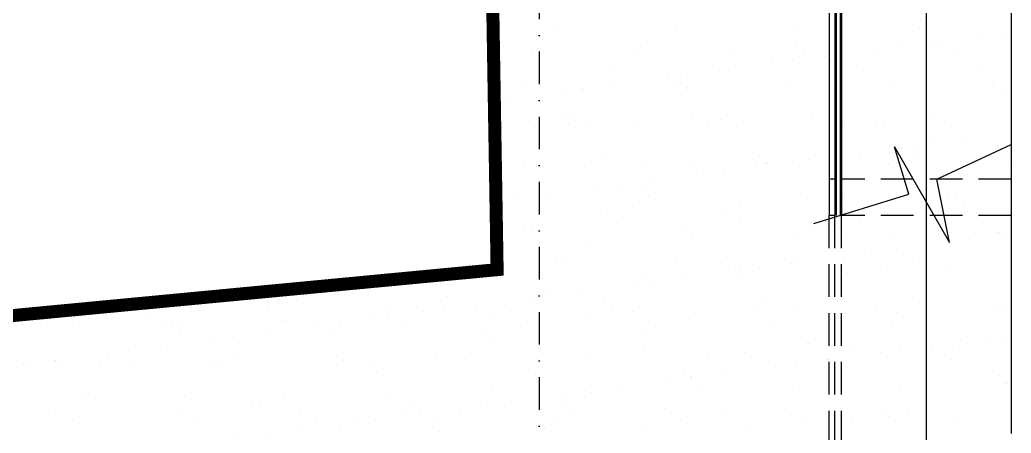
# Model space of a CAD drawing. Header units: millimetres. Extents: x 340 to 1003762, y 22 to 362022.
# Drawn here: x 584230 to 591846, y 299433 to 302608 of the extents above; entities that cross this region are included whole.
import ezdxf

# ---------------------------------------------------------------- set-up
doc = ezdxf.new("R2010")
doc.units = ezdxf.units.MM
doc.linetypes.add('LSBB_P_002 - PLANTA 1° NIVEL SALA DE VENTAS$0$000_ALTILLO PROPUESTA$0$HIDDEN', pattern=[0.375, 0.25, -0.125])
doc.linetypes.add('LSBB_P_002 - PLANTA 1° NIVEL SALA DE VENTAS$0$DASHDOT2', pattern=[0.5, 0.25, -0.125, 0, -0.125])
for name, color, linetype in [('A-DEMOLICION SV', 40, 'Continuous'), ('LSBB_P_002 - PLANTA 1° NIVEL SALA DE VENTAS$0$01', 8, 'Continuous'), ('LSBB_P_002 - PLANTA 1° NIVEL SALA DE VENTAS$0$COTAS-EXT', 4, 'Continuous'), ('LSBB_P_002 - PLANTA 1° NIVEL SALA DE VENTAS$0$EJES', 8, 'LSBB_P_002 - PLANTA 1° NIVEL SALA DE VENTAS$0$DASHDOT2'), ('LSBB_P_002 - PLANTA 1° NIVEL SALA DE VENTAS$0$HATCH', 8, 'Continuous'), ('LSBB_P_002 - PLANTA 1° NIVEL SALA DE VENTAS$0$MUROS', 5, 'Continuous'), ('LSBB_P_002 - PLANTA 1° NIVEL SALA DE VENTAS$0$PAVIMENTOS', 8, 'Continuous')]:
    doc.layers.add(name, color=color, linetype=linetype)
doc.layers.add('LSBB_P_002 - PLANTA 1° NIVEL SALA DE VENTAS$0$0.1', color=8, linetype='Continuous', lineweight=5)
doc.styles.add('LSBB_P_002 - PLANTA 1° NIVEL SALA DE VENTAS$0$1212_EXTERIORES OP8$0$STANDARD', font='txt')
doc.linetypes.add('LSBB_P_002 - PLANTA 1° NIVEL SALA DE VENTAS$0$1212_EXTERIORES OP8$0${ -E- }', pattern='A,4,-0.75,["E",LSBB_P_002 - PLANTA 1° NIVEL SALA DE VENTAS$0$1212_EXTERIORES OP8$0$STANDARD,S=0.15,R=0,X=-0.05,Y=-0.07],-0.75', length=5.5)

# ---------------------------------------------------------------- blocks, each defined once
blk = doc.blocks.new('*X45')
at = {"color": 0}
for p, q in [((537.0177, 116.7096), (537.0177, 116.7096)), ((534.2015, 116.6479), (534.2015, 116.6479)), ((535.1358, 116.6496), (535.1358, 116.6496)), ((536.07, 116.6513), (536.07, 116.6513)), ((537.0043, 116.653), (537.0043, 116.653)), ((537.6475, 116.6106), (537.6475, 116.6106)), ((537.0839, 116.5364), (537.0839, 116.5364)), ((537.4914, 116.59), (537.4914, 116.59)), ((534.0328, 116.4665), (534.0328, 116.4665)), ((534.8181, 116.4765), (534.8181, 116.4765)), ((534.8602, 116.5073), (534.8602, 116.5073)), ((535.5855, 116.4728), (535.5855, 116.4728)), ((536.0606, 116.497), (536.0606, 116.497)), ((536.1159, 116.4463), (536.1159, 116.4463)), ((536.3958, 116.502), (536.3958, 116.502)), ((536.6838, 116.4837), (536.6838, 116.4837)), ((536.84, 116.5043), (536.84, 116.5043)), ((537.181, 116.512), (537.181, 116.512)), ((537.2787, 116.4705), (537.2787, 116.4705)), ((535.8763, 116.3774), (535.8763, 116.3774)), ((536.0324, 116.398), (536.0324, 116.398)), ((536.2763, 116.4301), (536.2763, 116.4301)), ((537.4597, 116.3629), (537.4597, 116.3629)), ((534.657, 116.3578), (534.657, 116.3578)), ((535.2249, 116.2917), (535.2249, 116.2917)), ((535.4688, 116.3238), (535.4688, 116.3238)), ((535.5912, 116.3595), (535.5912, 116.3595)), ((536.5254, 116.3612), (536.5254, 116.3612)), ((533.9583, 116.244), (533.9583, 116.244)), ((534.6613, 116.2175), (534.6613, 116.2175)), ((535.0688, 116.2711), (535.0688, 116.2711)), ((535.1588, 116.2337), (535.1588, 116.2337)), ((537.5867, 116.2307), (537.5867, 116.2307)), ((534.2612, 116.1648), (534.2612, 116.1648)), ((534.4135, 116.166), (534.4135, 116.166)), ((534.4174, 116.1853), (534.4174, 116.1853)), ((535.2141, 116.183), (535.2141, 116.183)), ((535.2237, 116.1952), (535.2237, 116.1952)), ((536.009, 116.2052), (536.009, 116.2052)), ((536.3769, 116.2072), (536.3769, 116.2072)), ((536.7764, 116.2016), (536.7764, 116.2016)), ((537.5773, 116.1969), (537.5773, 116.1969)), ((537.6326, 116.1462), (537.6326, 116.1462)), ((533.8537, 116.1111), (533.8537, 116.1111)), ((537.12, 115.9824), (537.12, 115.9824)), ((534.2569, 115.9704), (534.2569, 115.9704)), ((534.3122, 115.9197), (534.3122, 115.9197)), ((534.3173, 115.9773), (534.3173, 115.9773)), ((535.2515, 115.979), (535.2515, 115.979)), ((535.4751, 115.9439), (535.4751, 115.9439)), ((536.1858, 115.9807), (536.1858, 115.9807)), ((536.4147, 115.924), (536.4147, 115.924)), ((536.6755, 115.9336), (536.6755, 115.9336)), ((537.1999, 115.934), (537.1999, 115.934)), ((534.0517, 115.8884), (534.0517, 115.8884)), ((534.4438, 115.8967), (534.4438, 115.8967)), ((534.837, 115.8984), (534.837, 115.8984)), ((535.3781, 115.8984), (535.3781, 115.8984)), ((535.6044, 115.8948), (535.6044, 115.8948)), ((536.3123, 115.9001), (536.3123, 115.9001)), ((536.7308, 115.8829), (536.7308, 115.8829)), ((537.2465, 115.9018), (537.2465, 115.9018)), ((537.1166, 115.764), (537.1166, 115.764)), ((537.3605, 115.7961), (537.3605, 115.7961)), ((534.5732, 115.6806), (534.5732, 115.6806)), ((536.5529, 115.6898), (536.5529, 115.6898)), ((536.9604, 115.7434), (536.9604, 115.7434)), ((533.965, 115.6049), (533.965, 115.6049)), ((534.8992, 115.6066), (534.8992, 115.6066)), ((535.2426, 115.6172), (535.2426, 115.6172)), ((535.7737, 115.6703), (535.7737, 115.6703)), ((535.829, 115.6196), (535.829, 115.6196)), ((535.8335, 115.6083), (535.8335, 115.6083)), ((536.0279, 115.6272), (536.0279, 115.6272)), ((536.1529, 115.6371), (536.1529, 115.6371)), ((536.309, 115.6576), (536.309, 115.6576)), ((536.7677, 115.61), (536.7677, 115.61)), ((536.7953, 115.6235), (536.7953, 115.6235)), ((536.9918, 115.6437), (536.9918, 115.6437)), ((537.6056, 115.6527), (537.6056, 115.6527)), ((537.702, 115.6117), (537.702, 115.6117)), ((534.4324, 115.588), (534.4324, 115.588)), ((535.3454, 115.5308), (535.3454, 115.5308)), ((535.5015, 115.5513), (535.5015, 115.5513)), ((535.7454, 115.5834), (535.7454, 115.5834)), ((534.9379, 115.4771), (534.9379, 115.4771)), ((534.5378, 115.4245), (534.5378, 115.4245)), ((534.694, 115.445), (534.694, 115.445)), ((534.8718, 115.407), (534.8718, 115.407)), ((536.09, 115.3804), (536.09, 115.3804)), ((533.8865, 115.3387), (533.8865, 115.3387)), ((534.0706, 115.3104), (534.0706, 115.3104)), ((534.1303, 115.3708), (534.1303, 115.3708)), ((534.8559, 115.3204), (534.8559, 115.3204)), ((534.9271, 115.3563), (534.9271, 115.3563)), ((535.6233, 115.3167), (535.6233, 115.3167)), ((536.4336, 115.3459), (536.4336, 115.3459)), ((537.2188, 115.3559), (537.2188, 115.3559)), ((537.2904, 115.3701), (537.2904, 115.3701)), ((537.3457, 115.3195), (537.3457, 115.3195)), ((534.5596, 115.2261), (534.5596, 115.2261)), ((535.4938, 115.2278), (535.4938, 115.2278)), ((536.4281, 115.2295), (536.4281, 115.2295)), ((537.3623, 115.2312), (537.3623, 115.2312)), ((533.97, 115.1437), (533.97, 115.1437)), ((534.6861, 115.1455), (534.6861, 115.1455)), ((535.6203, 115.1472), (535.6203, 115.1472)), ((536.5546, 115.1489), (536.5546, 115.1489)), ((537.4888, 115.1506), (537.4888, 115.1506)), ((534.0253, 115.093), (534.0253, 115.093)), ((535.1881, 115.1171), (535.1881, 115.1171)), ((536.3886, 115.1068), (536.3886, 115.1068)), ((537.6067, 115.0803), (537.6067, 115.0803)), ((537.6245, 115.0746), (537.6245, 115.0746)), ((534.4513, 115.0099), (534.4513, 115.0099)), ((535.2615, 115.0391), (535.2615, 115.0391)), ((536.0468, 115.0491), (536.0468, 115.0491)), ((536.4439, 115.0562), (536.4439, 115.0562)), ((536.8142, 115.0455), (536.8142, 115.0455)), ((537.237, 115.0031), (537.237, 115.0031)), ((537.3932, 115.0236), (537.3932, 115.0236)), ((537.6371, 115.0557), (537.6371, 115.0557)), ((536.5856, 114.9173), (536.5856, 114.9173)), ((536.8295, 114.9494), (536.8295, 114.9494)), ((534.2073, 114.8536), (534.2073, 114.8536)), ((534.2863, 114.8538), (534.2863, 114.8538)), ((535.1415, 114.8553), (535.1415, 114.8553)), ((535.4867, 114.8435), (535.4867, 114.8435)), ((536.022, 114.8431), (536.022, 114.8431)), ((536.0758, 114.857), (536.0758, 114.857)), ((536.4295, 114.8968), (536.4295, 114.8968)), ((537.01, 114.8587), (537.01, 114.8587)), ((535.542, 114.7928), (535.542, 114.7928)), ((535.622, 114.7904), (535.622, 114.7904)), ((535.7781, 114.811), (535.7781, 114.811)), ((536.4525, 114.7679), (536.4525, 114.7679)), ((536.7048, 114.817), (536.7048, 114.817)), ((537.2377, 114.7779), (537.2377, 114.7779)), ((533.2792, 114.7031), (533.2792, 114.7031)), ((534.0895, 114.7323), (534.0895, 114.7323)), ((534.8748, 114.7424), (534.8748, 114.7424)), ((534.9706, 114.7047), (534.9706, 114.7047)), ((535.2145, 114.7368), (535.2145, 114.7368)), ((535.6422, 114.7387), (535.6422, 114.7387)), ((532.1663, 114.6171), (532.1663, 114.6171)), ((534.4069, 114.6305), (534.4069, 114.6305)), ((534.8144, 114.6841), (534.8144, 114.6841)), ((532.2216, 114.5664), (532.2216, 114.5664)), ((533.3844, 114.5905), (533.3844, 114.5905)), ((534.0069, 114.5778), (534.0069, 114.5778)), ((534.163, 114.5984), (534.163, 114.5984)), ((534.5849, 114.5802), (534.5849, 114.5802)), ((535.803, 114.5537), (535.803, 114.5537)), ((537.0034, 114.5434), (537.0034, 114.5434)), ((531.0649, 114.468), (531.0649, 114.468)), ((531.9992, 114.4697), (531.9992, 114.4697)), ((532.9334, 114.4714), (532.9334, 114.4714)), ((533.1994, 114.4715), (533.1994, 114.4715)), ((533.3555, 114.4921), (533.3555, 114.4921)), ((533.5994, 114.5242), (533.5994, 114.5242)), ((533.8676, 114.4731), (533.8676, 114.4731)), ((534.6402, 114.5295), (534.6402, 114.5295)), ((534.8019, 114.4748), (534.8019, 114.4748)), ((535.2804, 114.4611), (535.2804, 114.4611)), ((535.7361, 114.4765), (535.7361, 114.4765)), ((536.0657, 114.4711), (536.0657, 114.4711)), ((536.6704, 114.4782), (536.6704, 114.4782)), ((536.8331, 114.4674), (536.8331, 114.4674)), ((537.0587, 114.4927), (537.0587, 114.4927)), ((537.6046, 114.4799), (537.6046, 114.4799)), ((537.6434, 114.4966), (537.6434, 114.4966)), ((530.2572, 114.3857), (530.2572, 114.3857)), ((530.5545, 114.39), (530.5545, 114.39)), ((531.1914, 114.3874), (531.1914, 114.3874)), ((531.3398, 114.4), (531.3398, 114.4)), ((532.1072, 114.3964), (532.1072, 114.3964)), ((532.1257, 114.3891), (532.1257, 114.3891)), ((532.548, 114.3857), (532.548, 114.3857)), ((532.7919, 114.4179), (532.7919, 114.4179)), ((532.9175, 114.4255), (532.9175, 114.4255)), ((533.0599, 114.3908), (533.0599, 114.3908)), ((533.7027, 114.4356), (533.7027, 114.4356)), ((533.9941, 114.3925), (533.9941, 114.3925)), ((534.4702, 114.4319), (534.4702, 114.4319)), ((534.9284, 114.3942), (534.9284, 114.3942)), ((535.8626, 114.3959), (535.8626, 114.3959)), ((536.7969, 114.3976), (536.7969, 114.3976)), ((531.2645, 114.3538), (531.2645, 114.3538)), ((531.9843, 114.3115), (531.9843, 114.3115)), ((532.3918, 114.3652), (532.3918, 114.3652)), ((532.4826, 114.3272), (532.4826, 114.3272)), ((533.683, 114.3169), (533.683, 114.3169)), ((531.3198, 114.3031), (531.3198, 114.3031)), ((531.5843, 114.2589), (531.5843, 114.2589)), ((531.7405, 114.2794), (531.7405, 114.2794)), ((533.7383, 114.2662), (533.7383, 114.2662)), ((534.9012, 114.2904), (534.9012, 114.2904)), ((536.1016, 114.2801), (536.1016, 114.2801)), ((536.1569, 114.2294), (536.1569, 114.2294)), ((537.3197, 114.2536), (537.3197, 114.2536)), ((537.5136, 114.2627), (537.5136, 114.2627)), ((537.6698, 114.2833), (537.6698, 114.2833)), ((530.9329, 114.1731), (530.9329, 114.1731)), ((531.1768, 114.2052), (531.1768, 114.2052)), ((534.1084, 114.1543), (534.1084, 114.1543)), ((534.8937, 114.1643), (534.8937, 114.1643)), ((535.6611, 114.1606), (535.6611, 114.1606)), ((536.4714, 114.1898), (536.4714, 114.1898)), ((536.7061, 114.1564), (536.7061, 114.1564)), ((536.8622, 114.177), (536.8622, 114.177)), ((537.1061, 114.2091), (537.1061, 114.2091)), ((537.2566, 114.1998), (537.2566, 114.1998)), ((530.1677, 114.0932), (530.1677, 114.0932)), ((530.3626, 114.0904), (530.3626, 114.0904)), ((530.3693, 114.0989), (530.3693, 114.0989)), ((530.7126, 114.0956), (530.7126, 114.0956)), ((530.7768, 114.1526), (530.7768, 114.1526)), ((530.9351, 114.0896), (530.9351, 114.0896)), ((531.6469, 114.0973), (531.6469, 114.0973)), ((531.7454, 114.1188), (531.7454, 114.1188)), ((532.5307, 114.1288), (532.5307, 114.1288)), ((532.5811, 114.099), (532.5811, 114.099)), ((533.2981, 114.1251), (533.2981, 114.1251)), ((533.5153, 114.1007), (533.5153, 114.1007)), ((534.4496, 114.1024), (534.4496, 114.1024)), ((535.3838, 114.1041), (535.3838, 114.1041)), ((536.2986, 114.1028), (536.2986, 114.1028)), ((536.3181, 114.1058), (536.3181, 114.1058)), ((537.2523, 114.1075), (537.2523, 114.1075)), ((530.1254, 114.0668), (530.1254, 114.0668)), ((530.4179, 114.0398), (530.4179, 114.0398)), ((531.5808, 114.0639), (531.5808, 114.0639)), ((532.7812, 114.0536), (532.7812, 114.0536)), ((532.8365, 114.0029), (532.8365, 114.0029)), ((533.9993, 114.0271), (533.9993, 114.0271)), ((535.1998, 114.0168), (535.1998, 114.0168)), ((535.8986, 114.0501), (535.8986, 114.0501)), ((536.0547, 114.0707), (536.0547, 114.0707)), ((535.091, 113.9438), (535.091, 113.9438)), ((535.2472, 113.9644), (535.2472, 113.9644)), ((535.2551, 113.9661), (535.2551, 113.9661)), ((535.4911, 113.9965), (535.4911, 113.9965)), ((536.4179, 113.9902), (536.4179, 113.9902)), ((537.6183, 113.9799), (537.6183, 113.9799)), ((537.6736, 113.9293), (537.6736, 113.9293)), ((533.7216, 113.8575), (533.7216, 113.8575)), ((534.4396, 113.858), (534.4396, 113.858)), ((534.4891, 113.8538), (534.4891, 113.8538)), ((534.6835, 113.8902), (534.6835, 113.8902)), ((535.2993, 113.883), (535.2993, 113.883)), ((536.0846, 113.893), (536.0846, 113.893)), ((536.852, 113.8894), (536.852, 113.8894)), ((537.6623, 113.9186), (537.6623, 113.9186)), ((530.5734, 113.812), (530.5734, 113.812)), ((530.6789, 113.8006), (530.6789, 113.8006)), ((531.3587, 113.822), (531.3587, 113.822)), ((531.8794, 113.7903), (531.8794, 113.7903)), ((532.1261, 113.8183), (532.1261, 113.8183)), ((532.9364, 113.8475), (532.9364, 113.8475)), ((533.876, 113.7838), (533.876, 113.7838)), ((534.2835, 113.8375), (534.2835, 113.8375)), ((530.373, 113.7151), (530.373, 113.7151)), ((531.3072, 113.7168), (531.3072, 113.7168)), ((531.9347, 113.7396), (531.9347, 113.7396)), ((532.2414, 113.7185), (532.2414, 113.7185)), ((533.0975, 113.7638), (533.0975, 113.7638)), ((533.1757, 113.7202), (533.1757, 113.7202)), ((533.476, 113.7312), (533.476, 113.7312)), ((533.6321, 113.7517), (533.6321, 113.7517)), ((534.1099, 113.7219), (534.1099, 113.7219)), ((534.2979, 113.7535), (534.2979, 113.7535)), ((534.3532, 113.7028), (534.3532, 113.7028)), ((535.0442, 113.7236), (535.0442, 113.7236)), ((535.5161, 113.7269), (535.5161, 113.7269)), ((535.9784, 113.7253), (535.9784, 113.7253)), ((536.7165, 113.7166), (536.7165, 113.7166)), ((536.9127, 113.727), (536.9127, 113.727)), ((530.4995, 113.6345), (530.4995, 113.6345)), ((531.4337, 113.6362), (531.4337, 113.6362)), ((532.368, 113.6379), (532.368, 113.6379)), ((532.6684, 113.6249), (532.6684, 113.6249)), ((532.8246, 113.6454), (532.8246, 113.6454)), ((533.0685, 113.6775), (533.0685, 113.6775)), ((533.3022, 113.6396), (533.3022, 113.6396)), ((534.2364, 113.6413), (534.2364, 113.6413)), ((535.1707, 113.643), (535.1707, 113.643)), ((536.1049, 113.6447), (536.1049, 113.6447)), ((536.7718, 113.666), (536.7718, 113.666)), ((537.0392, 113.6464), (537.0392, 113.6464)), ((537.2755, 113.6218), (537.2755, 113.6218)), ((532.2609, 113.5712), (532.2609, 113.5712)), ((532.5496, 113.5507), (532.5496, 113.5507)), ((533.317, 113.547), (533.317, 113.547)), ((534.1273, 113.5762), (534.1273, 113.5762)), ((534.9126, 113.5863), (534.9126, 113.5863)), ((535.68, 113.5826), (535.68, 113.5826)), ((536.4903, 113.6118), (536.4903, 113.6118)), ((531.7643, 113.5407), (531.7643, 113.5407)), ((532.0171, 113.5391), (532.0171, 113.5391))]:
    blk.add_line(p, q, dxfattribs=at)
blk = doc.blocks.new('LSBB_P_002 - PLANTA 1° NIVEL SALA DE VENTAS', base_point=(223.5696, 14.2202))
at = {"layer": 'LSBB_P_002 - PLANTA 1° NIVEL SALA DE VENTAS$0$0.1', "linetype": 'LSBB_P_002 - PLANTA 1° NIVEL SALA DE VENTAS$0$1212_EXTERIORES OP8$0${ -E- }', "const_width": 0.1}
blk.add_lwpolyline([(767.3693, 324.0001), (768.5709, 311.2172), (776.864, 311.7079), (787.4025, 312.5034), (787.3972, 312.6042), (807.2801, 314.1483), (807.254, 314.4318), (811.1157, 314.7978), (810.9095, 327.1936), (794.8825, 326.2796), (788.1864, 325.891), (787.1558, 325.8207), (778.3405, 325.0356), (767.371, 323.9701)], close=True, dxfattribs=at)
at = {"layer": 'LSBB_P_002 - PLANTA 1° NIVEL SALA DE VENTAS$0$01'}
for p, q in [((814.412, 321.0939), (814.412, 311.5739)), ((814.2791, 315.3765), (814.1672, 315.7411)), ((814.1672, 315.7411), (814.5909, 315.0071)), ((814.494, 315.4939), (815.0645, 315.7582)), ((814.5909, 315.0071), (814.494, 315.4939)), ((813.5483, 315.1522), (814.2791, 315.3765))]:
    blk.add_line(p, q, dxfattribs=at)
at = {"layer": 'LSBB_P_002 - PLANTA 1° NIVEL SALA DE VENTAS$0$01', "linetype": 'LSBB_P_002 - PLANTA 1° NIVEL SALA DE VENTAS$0$000_ALTILLO PROPUESTA$0$HIDDEN'}
for p, q in [((813.7095, 315.4939), (813.6645, 315.4939)), ((815.0645, 315.4939), (813.7595, 315.4939)), ((813.7095, 315.2139), (813.6645, 315.2139)), ((815.0645, 315.2139), (813.7595, 315.2139))]:
    blk.add_line(p, q, dxfattribs=at)
for points in [[(813.6645, 315.2139), (813.6645, 311.7739)], [(813.7084, 315.2139), (813.7084, 311.7739)], [(813.7591, 315.2139), (813.7591, 311.7739)]]:
    blk.add_lwpolyline(points, dxfattribs=at)
at = {"layer": 'LSBB_P_002 - PLANTA 1° NIVEL SALA DE VENTAS$0$COTAS-EXT'}
for p, q in [((813.6645, 321.0939), (813.6656, 315.2139)), ((813.7095, 321.0939), (813.7106, 315.2139)), ((813.7595, 321.0939), (813.7606, 315.2139))]:
    blk.add_line(p, q, dxfattribs=at)
at = {"layer": 'LSBB_P_002 - PLANTA 1° NIVEL SALA DE VENTAS$0$EJES'}
blk.add_line((811.4395, 321.9734), (811.4395, 242.5191), dxfattribs=at)
at = {"layer": 'LSBB_P_002 - PLANTA 1° NIVEL SALA DE VENTAS$0$MUROS'}
blk.add_line((815.0645, 321.5406), (815.0645, 313.5406), dxfattribs=at)
at = {"layer": 'LSBB_P_002 - PLANTA 1° NIVEL SALA DE VENTAS$0$PAVIMENTOS', "color": 8}
for p, q in [((813.7099, 321.0939), (813.711, 315.2139)), ((813.7106, 321.0939), (813.7117, 315.2139)), ((813.712, 321.0939), (813.7132, 315.2139)), ((813.7143, 321.0939), (813.7154, 315.2139)), ((813.7194, 321.0939), (813.7205, 315.2139)), ((813.7495, 321.0939), (813.7507, 315.2139)), ((813.7547, 321.0939), (813.7558, 315.2139)), ((813.7569, 321.0939), (813.7581, 315.2139)), ((813.7584, 321.0939), (813.7595, 315.2139)), ((813.7591, 321.0939), (813.7602, 315.2139))]:
    blk.add_line(p, q, dxfattribs=at)
at = {"layer": 'LSBB_P_002 - PLANTA 1° NIVEL SALA DE VENTAS$0$HATCH', "color": 9, "linetype": 'LSBB_P_002 - PLANTA 1° NIVEL SALA DE VENTAS$0$000_ALTILLO PROPUESTA$0$HIDDEN'}
blk.add_blockref('*X45', (277.3539, 200.004), dxfattribs=at)

msp = doc.modelspace()

# ---------------------------------------------------------------- block references
at = {"layer": 'A-DEMOLICION SV', "xscale": 1000, "yscale": 1000, "zscale": 1000}
msp.add_blockref('LSBB_P_002 - PLANTA 1° NIVEL SALA DE VENTAS', (350.9, 111.5), dxfattribs=at)

doc.saveas('drawing.dxf')
